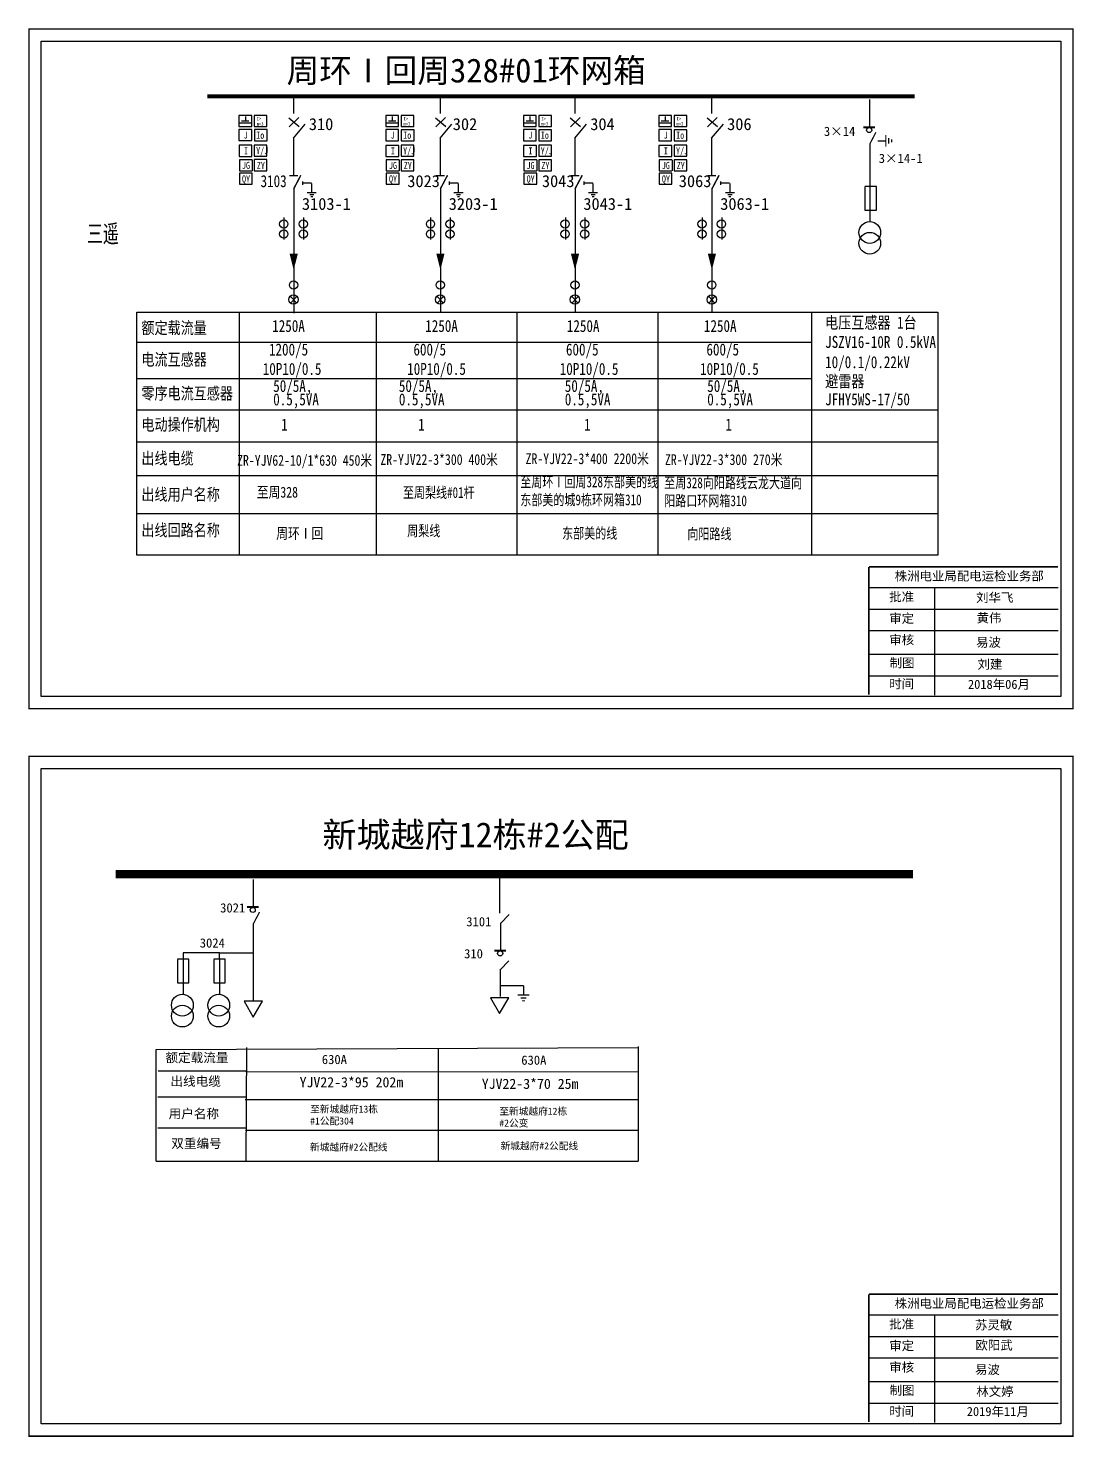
# Model space of a CAD drawing. Extents: x -187 to 352, y -252 to 97.
# Drawn here: x 226.7 to 352.4, y -252.2 to -82.9 of the extents above; entities that cross this region are included whole.
import ezdxf

# ---------------------------------------------------------------- set-up
doc = ezdxf.new("R2010")
doc.units = 0
doc.header["$LTSCALE"] = 0.774411
doc.layers.get('0').update_dxf_attribs({"linetype": 'CONTINUOUS'})
doc.layers.add('2', color=7, linetype='CONTINUOUS')
doc.layers.add('3', color=7, linetype='CONTINUOUS')
doc.styles.add('hztxt_txtstyle_2.70_0_0', font='simkai.ttf', dxfattribs={"height": 2.7})
doc.styles.add('字体', font='', dxfattribs={"height": 2.5})
doc.styles.add('宋体', font='', dxfattribs={"width": 0.65})
doc.styles.add('黑', font='simhei.ttf', dxfattribs={"width": 0.8})
doc.styles.add('黑体', font='simhei.ttf')
doc.styles.get('字体').set_extended_font_data('SimSun')
doc.styles.get('宋体').set_extended_font_data('SimSun')

# ---------------------------------------------------------------- blocks, each defined once
blk = doc.blocks.new('JD')
for points in [[(-2, 0.2), (-2, -0.2), (2, 0.2), (2, -0.2)], [(1, -1.2), (1, -0.8), (-1, -1.2), (-1, -0.8)], [(-0.5, -1.8), (-0.5, -2.2), (0.5, -1.8), (0.5, -2.2)]]:
    blk.add_trace(points)

msp = doc.modelspace()

# ---------------------------------------------------------------- linework, layer by layer
at = {"color": 0}
for p, q in [((258.57, -91.09, -0.05), (258.57, -93.16, -0.05)), ((276.21, -91.09, -0.05), (276.21, -93.16, -0.05)), ((292.39, -91.09, -0.05), (292.39, -93.16, -0.05)), ((308.84, -91.09, -0.05), (308.84, -93.16, -0.05)), ((327.82, -91.46), (327.82, -94.75)), ((253.56, -93.37, -0.05), (252.03, -93.37, -0.05)), ((252.03, -93.37, -0.05), (252.03, -94.71, -0.05)), ((253.56, -94.32, -0.05), (252.03, -94.32, -0.05)), ((252.03, -94.71, -0.05), (253.56, -94.71, -0.05)), ((252.33, -94.01, -0.05), (253.22, -94.01, -0.05)), ((252.8, -93.51, -0.05), (252.8, -94.01, -0.05)), ((253.56, -94.71, -0.05), (253.56, -93.37, -0.05)), ((253.87, -93.37, -0.05), (253.87, -94.71, -0.05)), ((255.4, -93.37, -0.05), (253.87, -93.37, -0.05)), ((253.87, -94.71, -0.05), (255.4, -94.71, -0.05)), ((255.4, -94.71, -0.05), (255.4, -93.37, -0.05)), ((258.04, -93.66, -0.05), (259.27, -94.69, -0.05)), ((259.24, -93.62, -0.05), (258.08, -94.73, -0.05)), ((271.22, -93.38, -0.05), (269.68, -93.38, -0.05)), ((269.68, -93.38, -0.05), (269.68, -94.72, -0.05)), ((271.22, -94.32, -0.05), (269.68, -94.32, -0.05)), ((269.68, -94.72, -0.05), (271.22, -94.72, -0.05)), ((269.99, -94.01, -0.05), (270.88, -94.01, -0.05)), ((270.46, -93.52, -0.05), (270.46, -94.01, -0.05)), ((271.22, -94.72, -0.05), (271.22, -93.38, -0.05)), ((271.53, -93.38, -0.05), (271.53, -94.72, -0.05)), ((273.06, -93.38, -0.05), (271.53, -93.38, -0.05)), ((271.53, -94.72, -0.05), (273.06, -94.72, -0.05)), ((273.06, -94.72, -0.05), (273.06, -93.38, -0.05)), ((275.67, -93.66, -0.05), (276.91, -94.69, -0.05)), ((276.87, -93.62, -0.05), (275.71, -94.73, -0.05)), ((287.76, -93.38, -0.05), (286.22, -93.38, -0.05)), ((286.22, -93.38, -0.05), (286.22, -94.72, -0.05)), ((287.76, -94.32, -0.05), (286.22, -94.32, -0.05)), ((286.22, -94.72, -0.05), (287.76, -94.72, -0.05)), ((286.53, -94.01, -0.05), (287.42, -94.01, -0.05)), ((287, -93.52, -0.05), (287, -94.01, -0.05)), ((287.76, -94.72, -0.05), (287.76, -93.38, -0.05)), ((288.07, -93.38, -0.05), (288.07, -94.72, -0.05)), ((289.6, -93.38, -0.05), (288.07, -93.38, -0.05)), ((288.07, -94.72, -0.05), (289.6, -94.72, -0.05)), ((289.6, -94.72, -0.05), (289.6, -93.38, -0.05)), ((291.85, -93.66, -0.05), (293.09, -94.69, -0.05)), ((293.05, -93.62, -0.05), (291.89, -94.73, -0.05)), ((304.02, -93.38, -0.05), (302.49, -93.38, -0.05)), ((302.49, -93.38, -0.05), (302.49, -94.72, -0.05)), ((304.02, -94.32, -0.05), (302.49, -94.32, -0.05)), ((302.49, -94.72, -0.05), (304.02, -94.72, -0.05)), ((302.79, -94.01, -0.05), (303.68, -94.01, -0.05)), ((303.26, -93.52, -0.05), (303.26, -94.01, -0.05)), ((304.02, -94.72, -0.05), (304.02, -93.38, -0.05)), ((304.33, -93.38, -0.05), (304.33, -94.72, -0.05)), ((305.86, -93.38, -0.05), (304.33, -93.38, -0.05)), ((304.33, -94.72, -0.05), (305.86, -94.72, -0.05)), ((305.86, -94.72, -0.05), (305.86, -93.38, -0.05)), ((308.3, -93.66, -0.05), (309.54, -94.69, -0.05)), ((309.5, -93.62, -0.05), (308.34, -94.73, -0.05)), ((253.56, -95.06, -0.05), (252.03, -95.06, -0.05)), ((252.03, -95.06, -0.05), (252.03, -96.4, -0.05)), ((252.03, -96.4, -0.05), (253.56, -96.4, -0.05)), ((253.56, -96.4, -0.05), (253.56, -95.06, -0.05)), ((253.88, -95.08, -0.05), (253.88, -96.42, -0.05)), ((255.41, -95.08, -0.05), (253.88, -95.08, -0.05)), ((253.88, -96.42, -0.05), (255.41, -96.42, -0.05)), ((255.41, -96.42, -0.05), (255.41, -95.08, -0.05)), ((258.57, -96.11, -0.05), (258.57, -100.57, -0.05)), ((271.22, -95.07, -0.05), (269.68, -95.07, -0.05)), ((269.68, -95.07, -0.05), (269.68, -96.41, -0.05)), ((269.68, -96.41, -0.05), (271.22, -96.41, -0.05)), ((271.22, -96.41, -0.05), (271.22, -95.07, -0.05)), ((271.53, -95.09, -0.05), (271.53, -96.43, -0.05)), ((273.07, -95.09, -0.05), (271.53, -95.09, -0.05)), ((271.53, -96.43, -0.05), (273.07, -96.43, -0.05)), ((273.07, -96.43, -0.05), (273.07, -95.09, -0.05)), ((276.21, -96.11, -0.05), (276.21, -100.57, -0.05)), ((287.76, -95.07, -0.05), (286.22, -95.07, -0.05)), ((286.22, -95.07, -0.05), (286.22, -96.41, -0.05)), ((286.22, -96.41, -0.05), (287.76, -96.41, -0.05)), ((287.76, -96.41, -0.05), (287.76, -95.07, -0.05)), ((288.08, -95.09, -0.05), (288.08, -96.43, -0.05)), ((289.61, -95.09, -0.05), (288.08, -95.09, -0.05)), ((288.08, -96.43, -0.05), (289.61, -96.43, -0.05)), ((289.61, -96.43, -0.05), (289.61, -95.09, -0.05)), ((292.39, -96.11, -0.05), (292.39, -100.57, -0.05)), ((304.02, -95.07, -0.05), (302.49, -95.07, -0.05)), ((302.49, -95.07, -0.05), (302.49, -96.41, -0.05)), ((302.49, -96.41, -0.05), (304.02, -96.41, -0.05)), ((304.02, -96.41, -0.05), (304.02, -95.07, -0.05)), ((304.34, -95.09, -0.05), (304.34, -96.43, -0.05)), ((305.87, -95.09, -0.05), (304.34, -95.09, -0.05)), ((304.34, -96.43, -0.05), (305.87, -96.43, -0.05)), ((305.87, -96.43, -0.05), (305.87, -95.09, -0.05)), ((308.84, -96.11, -0.05), (308.84, -100.57, -0.05)), ((328.82, -96.41), (329.76, -96.41)), ((253.58, -96.97, -0.05), (252.05, -96.97, -0.05)), ((252.05, -96.97, -0.05), (252.05, -98.31, -0.05)), ((253.58, -98.31, -0.05), (253.58, -96.97, -0.05)), ((253.87, -96.94, -0.05), (253.87, -98.28, -0.05)), ((255.4, -96.94, -0.05), (253.87, -96.94, -0.05)), ((255.4, -98.28, -0.05), (255.4, -96.94, -0.05)), ((271.24, -96.98, -0.05), (269.7, -96.98, -0.05)), ((269.7, -96.98, -0.05), (269.7, -98.31, -0.05)), ((271.24, -98.31, -0.05), (271.24, -96.98, -0.05)), ((271.52, -96.95, -0.05), (271.52, -98.28, -0.05)), ((273.06, -96.95, -0.05), (271.52, -96.95, -0.05)), ((273.06, -98.28, -0.05), (273.06, -96.95, -0.05)), ((287.78, -96.98, -0.05), (286.24, -96.98, -0.05)), ((286.24, -96.98, -0.05), (286.24, -98.31, -0.05)), ((287.78, -98.31, -0.05), (287.78, -96.98, -0.05)), ((288.07, -96.95, -0.05), (288.07, -98.28, -0.05)), ((289.6, -96.95, -0.05), (288.07, -96.95, -0.05)), ((289.6, -98.28, -0.05), (289.6, -96.95, -0.05)), ((304.04, -96.98, -0.05), (302.51, -96.98, -0.05)), ((302.51, -96.98, -0.05), (302.51, -98.31, -0.05)), ((304.04, -98.31, -0.05), (304.04, -96.98, -0.05)), ((304.33, -96.95, -0.05), (304.33, -98.28, -0.05)), ((305.86, -96.95, -0.05), (304.33, -96.95, -0.05)), ((305.86, -98.28, -0.05), (305.86, -96.95, -0.05)), ((327.84, -96.78), (327.84, -106.11)), ((252.05, -98.31, -0.05), (253.58, -98.31, -0.05)), ((253.61, -98.71, -0.05), (252.08, -98.71, -0.05)), ((252.08, -98.71, -0.05), (252.08, -100.04, -0.05)), ((253.63, -98.71, -0.05), (253.63, -100.04, -0.05)), ((253.86, -98.69, -0.05), (253.86, -100.03, -0.05)), ((255.39, -98.69, -0.05), (253.86, -98.69, -0.05)), ((253.87, -98.28, -0.05), (255.4, -98.28, -0.05)), ((255.39, -100.03, -0.05), (255.39, -98.69, -0.05)), ((269.7, -98.31, -0.05), (271.24, -98.31, -0.05)), ((271.27, -98.71, -0.05), (269.73, -98.71, -0.05)), ((269.73, -98.71, -0.05), (269.73, -100.05, -0.05)), ((271.29, -98.71, -0.05), (271.29, -100.05, -0.05)), ((271.52, -98.28, -0.05), (273.06, -98.28, -0.05)), ((271.52, -98.7, -0.05), (271.52, -100.04, -0.05)), ((273.05, -98.7, -0.05), (271.52, -98.7, -0.05)), ((273.05, -100.04, -0.05), (273.05, -98.7, -0.05)), ((286.24, -98.31, -0.05), (287.78, -98.31, -0.05)), ((287.81, -98.71, -0.05), (286.28, -98.71, -0.05)), ((286.28, -98.71, -0.05), (286.28, -100.05, -0.05)), ((287.83, -98.71, -0.05), (287.83, -100.05, -0.05)), ((288.06, -98.7, -0.05), (288.06, -100.04, -0.05)), ((289.59, -98.7, -0.05), (288.06, -98.7, -0.05)), ((288.07, -98.28, -0.05), (289.6, -98.28, -0.05)), ((289.59, -100.04, -0.05), (289.59, -98.7, -0.05)), ((302.51, -98.31, -0.05), (304.04, -98.31, -0.05)), ((304.07, -98.71, -0.05), (302.54, -98.71, -0.05)), ((302.54, -98.71, -0.05), (302.54, -100.05, -0.05)), ((304.09, -98.71, -0.05), (304.09, -100.05, -0.05)), ((304.32, -98.7, -0.05), (304.32, -100.04, -0.05)), ((305.85, -98.7, -0.05), (304.32, -98.7, -0.05)), ((304.33, -98.28, -0.05), (305.86, -98.28, -0.05)), ((305.85, -100.04, -0.05), (305.85, -98.7, -0.05)), ((252.08, -100.04, -0.05), (253.61, -100.04, -0.05)), ((252.08, -100.3, -0.05), (252.08, -101.64, -0.05)), ((253.61, -100.3, -0.05), (252.08, -100.3, -0.05)), ((253.61, -101.64, -0.05), (253.61, -100.3, -0.05)), ((253.86, -100.03, -0.05), (255.39, -100.03, -0.05)), ((260.75, -101.54, -0.05), (260.75, -102.63, -0.05)), ((269.73, -100.05, -0.05), (271.27, -100.05, -0.05)), ((269.73, -100.31, -0.05), (269.73, -101.65, -0.05)), ((271.27, -100.31, -0.05), (269.73, -100.31, -0.05)), ((271.27, -101.65, -0.05), (271.27, -100.31, -0.05)), ((271.52, -100.04, -0.05), (273.05, -100.04, -0.05)), ((278.38, -101.54, -0.05), (278.38, -102.63, -0.05)), ((286.28, -100.05, -0.05), (287.81, -100.05, -0.05)), ((286.28, -100.31, -0.05), (286.28, -101.65, -0.05)), ((287.81, -100.31, -0.05), (286.28, -100.31, -0.05)), ((287.81, -101.65, -0.05), (287.81, -100.31, -0.05)), ((288.06, -100.04, -0.05), (289.59, -100.04, -0.05)), ((294.56, -101.54, -0.05), (294.56, -102.63, -0.05)), ((302.54, -100.05, -0.05), (304.07, -100.05, -0.05)), ((302.54, -100.31, -0.05), (302.54, -101.65, -0.05)), ((304.07, -100.31, -0.05), (302.54, -100.31, -0.05)), ((304.07, -101.65, -0.05), (304.07, -100.31, -0.05)), ((304.32, -100.04, -0.05), (305.85, -100.04, -0.05)), ((311.01, -101.54, -0.05), (311.01, -102.63, -0.05)), ((252.08, -101.64, -0.05), (253.61, -101.64, -0.05)), ((258.61, -102.17, -0.05), (258.61, -117.13, -0.05)), ((269.73, -101.65, -0.05), (271.27, -101.65, -0.05)), ((276.24, -102.17, -0.05), (276.24, -116.93, -0.05)), ((286.28, -101.65, -0.05), (287.81, -101.65, -0.05)), ((292.42, -102.17, -0.05), (292.42, -117.03, -0.05)), ((302.54, -101.65, -0.05), (304.07, -101.65, -0.05)), ((308.87, -102.17, -0.05), (308.87, -117.08, -0.05)), ((257.44, -105.66, -0.05), (257.44, -107.06, -0.05)), ((259.78, -105.66, -0.05), (259.78, -107.06, -0.05)), ((275.07, -105.66, -0.05), (275.07, -107.06, -0.05)), ((277.42, -105.66, -0.05), (277.42, -107.06, -0.05)), ((291.26, -105.66, -0.05), (291.26, -107.06, -0.05)), ((293.6, -105.66, -0.05), (293.6, -107.06, -0.05)), ((307.7, -105.66, -0.05), (307.7, -107.06, -0.05)), ((310.05, -105.66, -0.05), (310.05, -107.06, -0.05)), ((257.44, -106.87, -0.05), (257.44, -108.28, -0.05)), ((259.78, -106.87, -0.05), (259.78, -108.28, -0.05)), ((275.07, -106.87, -0.05), (275.07, -108.28, -0.05)), ((277.42, -106.87, -0.05), (277.42, -108.28, -0.05)), ((291.26, -106.87, -0.05), (291.26, -108.28, -0.05)), ((293.6, -106.87, -0.05), (293.6, -108.28, -0.05)), ((307.7, -106.87, -0.05), (307.7, -108.28, -0.05)), ((310.05, -106.87, -0.05), (310.05, -108.28, -0.05)), ((252.06, -117.15, -0.05), (252.06, -146.24, -0.05)), ((268.53, -117.15, -0.05), (268.53, -146.24, -0.05)), ((285.44, -116.97, -0.05), (285.44, -146.24, -0.05)), ((302.38, -117.15, -0.05), (302.38, -146.24, -0.05)), ((239.75, -120.63, -0.05), (320.84, -120.63, -0.05)), ((239.75, -125.01, -0.05), (320.84, -125.01, -0.05)), ((239.75, -128.76, -0.05), (336.02, -128.76, -0.05)), ((239.75, -132.6, -0.05), (336.02, -132.6, -0.05)), ((239.74, -136.65, -0.05), (336.02, -136.65, -0.05)), ((253.73, -185.19), (253.73, -188.48)), ((253.75, -190.51), (253.75, -199.84)), ((283.47, -190.42), (283.47, -193.71)), ((283.43, -195.99), (283.43, -199.28)), ((253.02, -208.23), (242.31, -208.23)), ((252.98, -211.38), (242.27, -211.38)), ((252.98, -215.09), (242.27, -215.09))]:
    msp.add_line(p, q, dxfattribs=at)
at = {"color": 0, "linetype": 'Continuous'}
for p, q in [((259.65, -101.33, -0.05), (259.65, -101.71, -0.05)), ((260.74, -101.52, -0.05), (259.65, -101.52, -0.05)), ((277.29, -101.33, -0.05), (277.29, -101.71, -0.05)), ((278.37, -101.52, -0.05), (277.29, -101.52, -0.05)), ((293.47, -101.33, -0.05), (293.47, -101.71, -0.05)), ((294.55, -101.52, -0.05), (293.47, -101.52, -0.05)), ((309.92, -101.33, -0.05), (309.92, -101.71, -0.05)), ((311, -101.52, -0.05), (309.92, -101.52, -0.05)), ((261.32, -102.66, -0.05), (260.23, -102.66, -0.05)), ((261.04, -102.91, -0.05), (260.53, -102.91, -0.05)), ((260.89, -103.16, -0.05), (260.66, -103.16, -0.05)), ((278.96, -102.66, -0.05), (277.86, -102.66, -0.05)), ((278.67, -102.91, -0.05), (278.17, -102.91, -0.05)), ((278.53, -103.16, -0.05), (278.29, -103.16, -0.05)), ((295.14, -102.66, -0.05), (294.04, -102.66, -0.05)), ((294.85, -102.91, -0.05), (294.35, -102.91, -0.05)), ((294.71, -103.16, -0.05), (294.48, -103.16, -0.05)), ((311.59, -102.66, -0.05), (310.49, -102.66, -0.05)), ((311.3, -102.91, -0.05), (310.8, -102.91, -0.05)), ((311.16, -103.16, -0.05), (310.92, -103.16, -0.05)), ((258.94, -115.19, -0.05), (258.28, -115.91, -0.05)), ((258.28, -115.19, -0.05), (258.94, -115.91, -0.05)), ((276.57, -115.19, -0.05), (275.91, -115.91, -0.05)), ((275.91, -115.19, -0.05), (276.57, -115.91, -0.05)), ((292.75, -115.19, -0.05), (292.09, -115.91, -0.05)), ((292.09, -115.19, -0.05), (292.75, -115.91, -0.05)), ((309.2, -115.19, -0.05), (308.54, -115.91, -0.05)), ((308.54, -115.19, -0.05), (309.2, -115.91, -0.05)), ((327.73, -150.11), (350.48, -150.11)), ((335.63, -150.11), (335.63, -163.04)), ((327.73, -152.7), (350.48, -152.7)), ((327.73, -155.29), (350.48, -155.29)), ((327.73, -158.12), (350.48, -158.12)), ((327.73, -160.71), (350.48, -160.71)), ((242.07, -205.63), (300, -205.39)), ((242.07, -219.07), (242.07, -205.63)), ((252.92, -205.4), (252.86, -218.98)), ((275.98, -205.55), (275.98, -219.07)), ((300, -205.28), (300, -219.07)), ((252.86, -208.3), (300, -208.34)), ((252.77, -211.63), (300, -211.65)), ((252.81, -215.34), (300, -215.34)), ((242.07, -219.07), (300, -219.07)), ((327.73, -237.52), (350.48, -237.52)), ((335.63, -237.52), (335.63, -250.46)), ((327.73, -240.12), (350.48, -240.12)), ((327.73, -242.71), (350.48, -242.71)), ((327.73, -245.54), (350.48, -245.54)), ((327.73, -248.13), (350.48, -248.13))]:
    msp.add_line(p, q, dxfattribs=at)
at = {"color": 0, "linetype": 'Continuous', "const_width": 0.182}
for points in [[(226.79, -82.98), (352.27, -82.98), (352.27, -164.68), (226.79, -164.68)], [(226.79, -170.4), (352.27, -170.4), (352.27, -252.1), (226.79, -252.1)]]:
    msp.add_lwpolyline(points, close=True, dxfattribs=at)
at = {"color": 0, "linetype": 'Continuous'}
for points in [[(228.27, -84.46), (350.8, -84.46), (350.8, -163.21), (228.27, -163.21)], [(228.27, -171.87), (350.8, -171.87), (350.8, -250.62), (228.27, -250.62)]]:
    msp.add_lwpolyline(points, close=True, dxfattribs=at)
at = {"color": 0, "elevation": -0.05}
for points, const_width in [([(248.25, -91.09), (333.25, -91.09)], 0.48), ([(258.04, -93.66), (259.27, -94.69)], 0.105), ([(259.24, -93.62), (258.08, -94.73)], 0.105), ([(275.67, -93.66), (276.91, -94.69)], 0.105), ([(276.87, -93.62), (275.71, -94.73)], 0.105), ([(291.85, -93.66), (293.09, -94.69)], 0.105), ([(293.05, -93.62), (291.89, -94.73)], 0.105), ([(308.3, -93.66), (309.54, -94.69)], 0.105), ([(309.5, -93.62), (308.34, -94.73)], 0.105), ([(258.1, -100.61), (259.12, -100.61)], 0.173), ([(258.61, -102.2), (259.47, -100.56)], 0.173), ([(275.73, -100.61), (276.75, -100.61)], 0.173), ([(276.24, -102.2), (277.1, -100.56)], 0.173), ([(291.91, -100.61), (292.93, -100.61)], 0.173), ([(292.42, -102.2), (293.29, -100.56)], 0.173), ([(308.36, -100.61), (309.38, -100.61)], 0.173), ([(308.87, -102.2), (309.74, -100.56)], 0.173)]:
    msp.add_lwpolyline(points, dxfattribs=dict(at, const_width=const_width))
at = {"color": 0}
for points, const_width in [([(327.07, -94.79), (328.47, -94.79)], 0.238), ([(327.84, -96.82), (328.58, -95.4)], 0.15), ([(237.2, -184.58), (333.04, -184.58)], 0.998), ([(252.98, -188.52), (254.38, -188.52)], 0.238), ([(253.75, -190.55), (254.5, -189.13)], 0.15), ([(282.71, -193.75), (284.12, -193.75)], 0.238)]:
    msp.add_lwpolyline(points, dxfattribs=dict(at, const_width=const_width))
for points in [[(327.24, -101.95), (327.24, -104.75), (328.63, -104.75), (328.63, -101.91), (327.24, -101.91)], [(244.63, -194.82), (244.63, -197.62), (246.02, -197.62), (246.02, -194.79), (244.63, -194.79)], [(249, -194.82), (249, -197.62), (250.39, -197.62), (250.39, -194.79), (249, -194.79)]]:
    msp.add_lwpolyline(points, dxfattribs=at)
at = {"color": 0, "elevation": -0.05}
for points in [[(258.61, -110, 0.983, 0, 0), (258.61, -111.95, 0, 0, 0)], [(276.24, -110, 0.983, 0, 0), (276.24, -111.95, 0, 0, 0)], [(292.42, -110, 0.983, 0, 0), (292.42, -111.95, 0, 0, 0)], [(308.87, -110, 0.983, 0, 0), (308.87, -111.95, 0, 0, 0)]]:
    msp.add_lwpolyline(points, format="xyseb", dxfattribs=at)
for points in [[(239.74, -146.24), (239.75, -117.03)], [(239.75, -117.03), (336.02, -117.03)], [(320.84, -117.03), (320.84, -146.24)], [(336.02, -117.03), (336.02, -146.24)], [(336.02, -141.25), (239.74, -141.25)], [(336.02, -146.24), (239.74, -146.24)]]:
    msp.add_lwpolyline(points, dxfattribs=at)
at = {"color": 0, "linetype": 'Continuous', "const_width": 0.182}
for points in [[(327.73, -147.63), (327.72, -163)], [(327.73, -147.63), (350.48, -147.63)], [(327.73, -235.05), (327.72, -250.42)], [(327.73, -235.05), (350.48, -235.05)]]:
    msp.add_lwpolyline(points, dxfattribs=at)
at = {"linetype": 'Continuous'}
for points in [[(283.38, -189.25), (283.38, -184.95)], [(283.46, -190.48), (284.49, -189.4)], [(249.69, -194.02), (245.78, -194.01), (245.32, -194.01), (245.32, -194.79)], [(249.68, -194.8), (249.69, -194.02), (253.77, -194.04)], [(245.32, -194.79), (245.32, -199.05)], [(249.69, -194.78), (249.69, -199.04)], [(283.42, -196.05), (284.46, -194.97)], [(286.22, -197.97), (283.43, -197.97)], [(286.22, -197.97), (286.22, -199.02)]]:
    msp.add_lwpolyline(points, dxfattribs=at)
for points in [[(283.36, -201.32), (284.47, -199.41), (282.26, -199.41)], [(253.75, -201.75), (254.85, -199.84), (252.65, -199.84)]]:
    msp.add_lwpolyline(points, close=True, dxfattribs=at)
at = {"color": 0}
for centre, radius in [((327.77, -95.13), 0.305), ((257.42, -106.42, -0.05), 0.499), ((259.76, -106.42, -0.05), 0.499), ((275.05, -106.42, -0.05), 0.499), ((277.39, -106.42, -0.05), 0.499), ((291.23, -106.42, -0.05), 0.499), ((293.57, -106.42, -0.05), 0.499), ((307.68, -106.42, -0.05), 0.499), ((310.02, -106.42, -0.05), 0.499), ((257.42, -107.63, -0.05), 0.499), ((259.76, -107.63, -0.05), 0.499), ((275.05, -107.63, -0.05), 0.499), ((277.39, -107.63, -0.05), 0.499), ((291.23, -107.63, -0.05), 0.499), ((293.57, -107.63, -0.05), 0.499), ((307.68, -107.63, -0.05), 0.499), ((310.02, -107.63, -0.05), 0.499), ((258.59, -113.76, -0.05), 0.499), ((276.22, -113.76, -0.05), 0.499), ((292.41, -113.76, -0.05), 0.499), ((308.85, -113.76, -0.05), 0.499), ((253.68, -188.86), 0.305), ((283.42, -194.09), 0.305)]:
    msp.add_circle(centre, radius, dxfattribs=at)
at = {"color": 0, "linetype": 'Continuous'}
for centre in [(258.58, -115.5, -0.05), (276.22, -115.5, -0.05), (292.4, -115.5, -0.05), (308.85, -115.5, -0.05)]:
    msp.add_circle(centre, 0.569, dxfattribs=at)
at = {"layer": '2', "color": 0}
for p, q in [((258.57, -96.11, -0.05), (260, -94.41, -0.05)), ((276.21, -96.11, -0.05), (277.63, -94.41, -0.05)), ((292.39, -96.11, -0.05), (293.81, -94.41, -0.05)), ((308.84, -96.11, -0.05), (310.26, -94.41, -0.05))]:
    msp.add_line(p, q, dxfattribs=at)
for centre in [(327.84, -107.44), (327.84, -108.74), (245.23, -200.31), (249.6, -200.31), (245.23, -201.62), (249.6, -201.62)]:
    msp.add_circle(centre, 1.31, dxfattribs=at)

# ---------------------------------------------------------------- block references
at = {"color": 0, "xscale": 0.3494655254594932, "yscale": 0.3494655254594932, "zscale": 0.3494655254595134, "rotation": 90}
msp.add_blockref('JD', (329.77, -96.44), dxfattribs=at)
at = {"color": 0, "xscale": 0.3494655254594932, "yscale": 0.3494655254594932, "zscale": 0.3494655254595134}
msp.add_blockref('JD', (286.22, -199.09), dxfattribs=at)

# ---------------------------------------------------------------- texts
at = {"color": 0, "style": '黑体'}
for s, height, p in [('周环Ⅰ回周328#01环网箱', 2.88, (257.75, -89.41, -0.05)), ('310', 1.44, (260.43, -95.14, -0.05)), ('302', 1.44, (277.73, -95.14, -0.05)), ('304', 1.44, (294.25, -95.14, -0.05)), ('306', 1.44, (310.7, -95.14, -0.05)), ('3023', 1.44, (272.26, -101.99, -0.05)), ('3043', 1.44, (288.44, -101.99, -0.05)), ('3063', 1.44, (304.89, -101.99, -0.05)), ('3103-1', 1.44, (259.6, -104.73, -0.05)), ('3203-1', 1.44, (277.24, -104.73, -0.05)), ('3043-1', 1.44, (293.42, -104.73, -0.05)), ('3063-1', 1.44, (309.87, -104.73, -0.05))]:
    msp.add_text(s, height=height, dxfattribs=at).set_placement(p)
at = {"color": 0, "width": 0.8}
for s, height, style, p in [('m=3', 0.422, '宋体', (254.16, -94.59, -0.05)), ('I>', 0.422, '宋体', (254.16, -93.97, -0.05)), ('m=3', 0.422, '宋体', (271.81, -94.59, -0.05)), ('I>', 0.422, '宋体', (271.81, -93.98, -0.05)), ('m=3', 0.422, '宋体', (288.36, -94.59, -0.05)), ('I>', 0.422, '宋体', (288.36, -93.98, -0.05)), ('m=3', 0.422, '宋体', (304.62, -94.59, -0.05)), ('I>', 0.422, '宋体', (304.62, -93.98, -0.05)), ('J', 0.845, '宋体', (252.61, -96.16, -0.05)), ('Io', 0.845, '宋体', (254.11, -96.18, -0.05)), ('J', 0.845, '宋体', (270.27, -96.16, -0.05)), ('Io', 0.845, '宋体', (271.77, -96.18, -0.05)), ('J', 0.845, '宋体', (286.81, -96.16, -0.05)), ('Io', 0.845, '宋体', (288.31, -96.18, -0.05)), ('J', 0.845, '宋体', (303.07, -96.16, -0.05)), ('Io', 0.845, '宋体', (304.57, -96.18, -0.05)), ('I', 0.845, '宋体', (252.63, -98.06, -0.05)), ('Y/J', 0.845, '宋体', (254.1, -98.03, -0.05)), ('I', 0.845, '宋体', (270.29, -98.07, -0.05)), ('Y/J', 0.845, '宋体', (271.76, -98.04, -0.05)), ('I', 0.845, '宋体', (286.83, -98.07, -0.05)), ('Y/J', 0.845, '宋体', (288.3, -98.04, -0.05)), ('I', 0.845, '宋体', (303.09, -98.07, -0.05)), ('Y/J', 0.845, '宋体', (304.56, -98.04, -0.05)), ('JG', 0.845, '宋体', (252.39, -99.8, -0.05)), ('ZY', 0.845, '宋体', (254.18, -99.82, -0.05)), ('JG', 0.845, '宋体', (270.05, -99.81, -0.05)), ('ZY', 0.845, '宋体', (271.84, -99.82, -0.05)), ('JG', 0.845, '宋体', (286.59, -99.81, -0.05)), ('ZY', 0.845, '宋体', (288.38, -99.82, -0.05)), ('JG', 0.845, '宋体', (302.85, -99.81, -0.05)), ('ZY', 0.845, '宋体', (304.64, -99.82, -0.05)), ('QY', 0.845, '宋体', (252.4, -101.43, -0.05)), ('3103', 1.44, '黑', (254.63, -101.99, -0.05)), ('QY', 0.845, '宋体', (270.06, -101.43, -0.05)), ('QY', 0.845, '宋体', (286.6, -101.43, -0.05)), ('QY', 0.845, '宋体', (302.86, -101.43, -0.05)), ('额定载流量', 1.44, '宋体', (240.31, -119.63, -0.05)), ('1250A', 1.44, '宋体', (256.03, -119.4, -0.05)), ('1250A', 1.44, '宋体', (274.42, -119.4, -0.05)), ('1250A', 1.44, '宋体', (291.44, -119.4, -0.05)), ('1250A', 1.44, '宋体', (307.91, -119.4, -0.05)), ('电压互感器 1台', 1.44, '宋体', (322.48, -118.99, -0.05)), ('JSZV16-10R 0.5kVA', 1.44, '宋体', (322.48, -121.32, -0.05)), ('电流互感器', 1.44, '宋体', (240.31, -123.43, -0.05)), ('1200/5', 1.44, '宋体', (255.64, -122.23, -0.05)), ('600/5', 1.44, '宋体', (273, -122.23, -0.05)), ('600/5', 1.44, '宋体', (291.33, -122.23, -0.05)), ('600/5', 1.44, '宋体', (308.21, -122.23, -0.05)), ('10P10/0.5', 1.44, '宋体', (254.89, -124.56, -0.05)), ('10P10/0.5', 1.44, '宋体', (272.25, -124.56, -0.05)), ('10P10/0.5', 1.44, '宋体', (290.58, -124.56, -0.05)), ('10P10/0.5', 1.44, '宋体', (307.45, -124.56, -0.05)), ('10/0.1/0.22kV', 1.44, '宋体', (322.48, -123.75, -0.05)), ('50/5A,', 1.44, '宋体', (256.15, -126.61, -0.05)), ('50/5A,', 1.44, '宋体', (271.25, -126.61, -0.05)), ('50/5A,', 1.44, '宋体', (291.19, -126.61, -0.05)), ('50/5A,', 1.44, '宋体', (308.31, -126.61, -0.05)), ('避雷器', 1.44, '宋体', (322.48, -126.05, -0.05)), ('零序电流互感器', 1.44, '宋体', (240.31, -127.5, -0.05)), ('0.5,5VA', 1.44, '宋体', (256.15, -128.22, -0.05)), ('0.5,5VA', 1.44, '宋体', (271.25, -128.22, -0.05)), ('0.5,5VA', 1.44, '宋体', (291.19, -128.22, -0.05)), ('0.5,5VA', 1.44, '宋体', (308.31, -128.22, -0.05)), ('JFHY5WS-17/50', 1.44, '宋体', (322.48, -128.21, -0.05)), ('电动操作机构', 1.44, '宋体', (240.31, -131.25, -0.05)), ('1 ', 1.44, '宋体', (257.1, -131.25, -0.05)), ('1 ', 1.44, '宋体', (273.57, -131.25, -0.05)), ('1 ', 1.44, '宋体', (293.51, -131.25, -0.05)), ('1 ', 1.44, '宋体', (310.49, -131.25, -0.05)), ('出线电缆', 1.44, '宋体', (240.31, -135.3, -0.05)), ('ZR-YJV62-10/1*630 450米', 1.296, '宋体', (251.81, -135.48, -0.05)), ('ZR-YJV22-3*300 400米', 1.296, '宋体', (269.03, -135.38, -0.05)), ('ZR-YJV22-3*400 2200米', 1.296, '宋体', (286.48, -135.28, -0.05)), ('ZR-YJV22-3*300 270米', 1.296, '宋体', (303.23, -135.39, -0.05)), ('出线用户名称', 1.44, '宋体', (240.31, -139.65, -0.05)), ('出线回路名称', 1.44, '宋体', (240.31, -143.94, -0.05))]:
    msp.add_text(s, height=height, dxfattribs=dict(at, style=style)).set_placement(p)
at = {"color": 0, "linetype": 'Continuous', "style": 'hztxt_txtstyle_2.70_0_0'}
for s, p in [('3×14', (322.33, -95.84)), ('3×14-1', (328.92, -99.09))]:
    msp.add_text(s, height=1.109, dxfattribs=at).set_placement(p)
at = {"color": 0, "char_height": 1.296, "attachment_point": 1, "style": '宋体'}
for s, insert, width in [('{\\W0.75;\\C256;至周环Ⅰ回周328东部美的线东部美的城9栋环网箱310}', (285.84, -136.77, -0.05), 16.539), ('{\\W0.75;\\C256;至周328向阳路线云龙大道向阳路口环网箱310}', (303.14, -136.88, -0.05), 16.539), ('{\\W0.8;\\C256;至周328}', (254.18, -138.01, -0.05), 14.8101), ('{\\W0.75;\\C256;至周梨线#01杆}', (271.74, -138.05, -0.05), 12.6717), ('{\\W0.8;\\C256;周环Ⅰ回}', (256.51, -142.96, -0.05), 14.8101), ('{\\W0.75;\\C256;周梨线}', (272.25, -142.65, -0.05), 12.6717), ('{\\W0.75;\\C256;东部美的线}', (290.87, -142.94, -0.05), 12.6717), ('{\\W0.75;\\C256;向阳路线}', (305.92, -143.02, -0.05), 12.6717)]:
    msp.add_mtext(s, dxfattribs=dict(at, insert=insert, width=width))
at = {"color": 0, "linetype": 'Continuous', "attachment_point": 1}
for s, insert, char_height, width, style in [('株洲电业局配电运检业务部', (330.84, -148.18), 1.0944, 29.9201, '字体'), ('{\\fKaiTi_GB2312|b0|i0|c134|p49;批准}', (330.18, -150.68), 1.0944, 8.5588, '字体'), ('刘华飞', (340.62, -150.78), 1.094, 8.5588, '字体'), ('\\f\uffbfﾬￌﾣﾤ_GB2312|b0|i0|c134|p49;审定', (330.18, -153.27), 1.0944, 8.5588, '字体'), ('黄伟', (340.68, -153.22), 1.094, 8.5588, '字体'), ('\\f\uffbfﾬￌﾣﾤ_GB2312|b0|i0|c134|p49;审核', (330.18, -155.85), 1.0944, 8.5588, '字体'), ('易波', (340.62, -156.15), 1.094, 8.5588, '字体'), ('\\f\uffbfﾬￌﾣﾤ_GB2312|b0|i0|c134|p49;制图', (330.23, -158.63), 1.0944, 8.5588, '字体'), ('刘建', (340.79, -158.79), 1.094, 8.5588, '字体'), ('\\f\uffbfﾬￌﾣﾤ_GB2312|b0|i0|c134|p49;时间', (330.18, -161.14), 1.0944, 8.5588, '字体'), ('2018年06月', (339.64, -161.2), 1.094, 16.0081, '字体'), ('新城越府12栋#2公配', (262.06, -178.33), 3, 90.5642, '字体'), ('{\\fSimSun|b0|i0|c134|p2;3021}', (249.77, -188.06), 1.1094, 17.8852, 'hztxt_txtstyle_2.70_0_0'), ('{\\fSimSun|b0|i0|c134|p2;3101}', (279.35, -189.72), 1.1094, 17.8852, 'hztxt_txtstyle_2.70_0_0'), ('{\\fSimSun|b0|i0|c134|p2;3024}', (247.32, -192.28), 1.1094, 17.8852, 'hztxt_txtstyle_2.70_0_0'), ('{\\fSimSun|b0|i0|c134|p2;310}', (279.09, -193.57), 1.1094, 17.8852, 'hztxt_txtstyle_2.70_0_0'), ('{\\fSimSun|b0|i0|c134|p2;额定载流量}', (243.2, -206.06), 1.1094, 17.8852, 'hztxt_txtstyle_2.70_0_0'), ('{\\fSimSun|b0|i0|c134|p2;630A}', (261.99, -206.28), 1.1094, 17.8852, 'hztxt_txtstyle_2.70_0_0'), ('{\\fSimSun|b0|i0|c134|p2;630A}', (285.96, -206.36), 1.1094, 17.8852, 'hztxt_txtstyle_2.70_0_0'), ('{\\fSimSun|b0|i0|c134|p2;出线电缆}', (243.8, -208.9), 1.1094, 17.8852, 'hztxt_txtstyle_2.70_0_0'), ('YJV22-3*95 202m', (259.32, -208.96), 1.2204, 19.6738, 'hztxt_txtstyle_2.70_0_0'), ('YJV22-3*70 25m', (281.21, -209.15), 1.2204, 19.6738, 'hztxt_txtstyle_2.70_0_0'), ('{\\fSimSun|b0|i0|c134|p2;用户名称}', (243.58, -212.79), 1.1094, 17.8852, 'hztxt_txtstyle_2.70_0_0'), ('{\\fSimSun|b0|i0|c134|p2;至新城越府13栋#1公配304}', (260.59, -212.38), 0.8542, 8.3723, 'hztxt_txtstyle_2.70_0_0'), ('{\\fSimSun|b0|i0|c134|p2;至新城越府12栋#2公变}', (283.32, -212.63), 0.8542, 8.3723, 'hztxt_txtstyle_2.70_0_0'), ('{\\fSimSun|b0|i0|c134|p2;双重编号}', (243.9, -216.37), 1.1094, 17.8852, 'hztxt_txtstyle_2.70_0_0'), ('{\\fSimSun|b0|i0|c134|p2;新城越府#2公配线}', (283.47, -216.8), 0.8542, 11.7672, 'hztxt_txtstyle_2.70_0_0'), ('{\\fSimSun|b0|i0|c134|p2;新城越府#2公配线}', (260.57, -216.94), 0.8542, 11.7672, 'hztxt_txtstyle_2.70_0_0'), ('株洲电业局配电运检业务部', (330.84, -235.6), 1.0944, 29.9201, '字体'), ('{\\fKaiTi_GB2312|b0|i0|c134|p49;批准}', (330.18, -238.09), 1.0944, 8.5588, '字体'), ('苏灵敏', (340.49, -238.19), 1.094, 8.5588, '字体'), ('\\f\uffbfﾬￌﾣﾤ_GB2312|b0|i0|c134|p49;审定', (330.18, -240.69), 1.0944, 8.5588, '字体'), ('欧阳武', (340.54, -240.62), 1.094, 8.5588, '字体'), ('\\f\uffbfﾬￌﾣﾤ_GB2312|b0|i0|c134|p49;审核', (330.18, -243.27), 1.0944, 8.5588, '字体'), ('易波', (340.49, -243.56), 1.094, 8.5588, '字体'), ('\\f\uffbfﾬￌﾣﾤ_GB2312|b0|i0|c134|p49;制图', (330.23, -246.05), 1.0944, 8.5588, '字体'), ('林文婷', (340.65, -246.19), 1.094, 8.5588, '字体'), ('\\f\uffbfﾬￌﾣﾤ_GB2312|b0|i0|c134|p49;时间', (330.18, -248.56), 1.0944, 8.5588, '字体'), ('2019年11月', (339.5, -248.6), 1.094, 16.0081, '字体')]:
    msp.add_mtext(s, dxfattribs=dict(at, insert=insert, char_height=char_height, width=width, style=style))
at = {"layer": '3', "color": 0, "style": '宋体', "width": 0.65}
msp.add_text('三遥', height=2.143, dxfattribs=at).set_placement((233.78, -108.66, -0.03))

doc.saveas('drawing.dxf')
